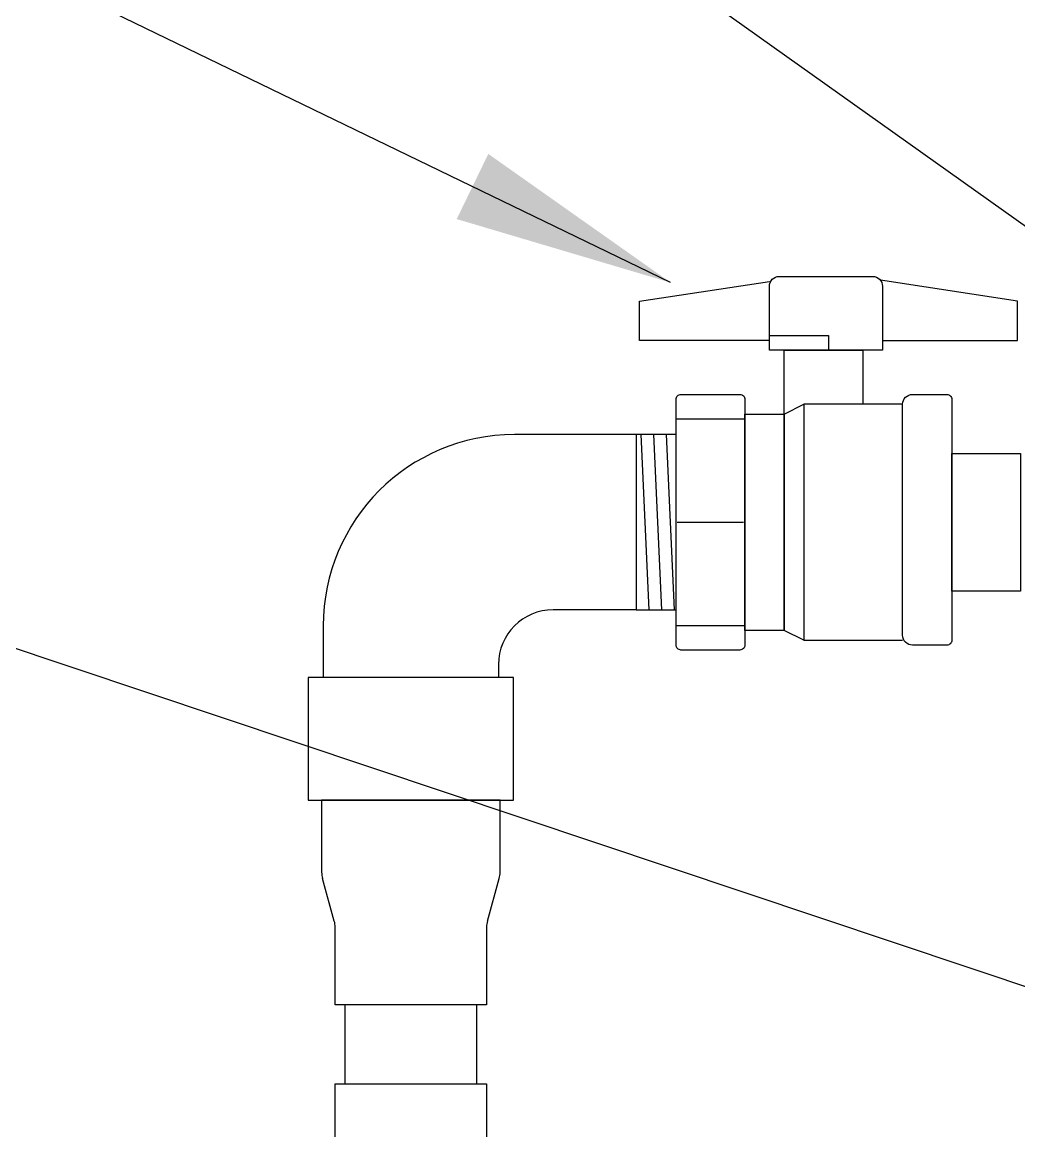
# Paper-space layout 'M&T INST' of a CAD drawing. Header units: inches. Extents: x 0.2 to 34.4, y 0.5 to 23.
# Drawn here: x 14.744 to 15.451, y 4.919 to 5.706 of the extents above; entities that cross this region are included whole.
import ezdxf

# ---------------------------------------------------------------- set-up
doc = ezdxf.new("R2010")
doc.units = ezdxf.units.IN
doc.header["$MEASUREMENT"] = 0
for name, color, linetype in [('D_DT2', 7, 'Continuous'), ('D_DTTXT', 7, 'Continuous'), ('Title Block', 7, 'Continuous')]:
    doc.layers.add(name, color=color, linetype=linetype)
doc.styles.get("Standard").update_dxf_attribs({"font": 'arial.ttf'})
doc.dimstyles.get("Standard").update_dxf_attribs({"dimtxt": 4, "dimasz": 6, "dimexe": 0.18, "dimexo": 0.0625, "dimgap": 0.09, "dimtad": 0, "dimtih": 1, "dimtoh": 1, "dimdec": 4, "dimzin": 0, "dimdsep": 46, "dimlunit": 4, "dimtxsty": 'Standard', "dimcen": 0.09, "dimadec": 0, "dimazin": 0, "dimtfac": 1, "dimtdec": 4, "dimtofl": 0, "dimtmove": 0, "dimatfit": 3, "dimfxl": 1, "dimtolj": 1, "dimtzin": 0, "dimarcsym": 0})

# ---------------------------------------------------------------- blocks, each defined once
blk = doc.blocks.new('MULTI MANIFOLD')
at = {"color": 2}
for p, q in [((-4.27433, -2.6948), (-4.27433, -2.8287)), ((-4.21822, -2.6948), (-4.27433, -2.6948)), ((-4.34685, -2.70317), (-4.3078, -2.70317)), ((-4.34616, -2.76175), (-4.3085, -2.76175)), ((-4.34685, -2.82033), (-4.3078, -2.82033)), ((-4.27433, -2.8287), (-4.21822, -2.8287))]:
    blk.add_line(p, q, dxfattribs=at)
for points in [[(-4.29385, -2.66412), (-4.29385, -2.62785, -0.414214), (-4.28827, -2.62227), (-4.23527, -2.62227, -0.414214), (-4.2297, -2.62785), (-4.2297, -2.66412)], [(-4.34685, -2.83149), (-4.34685, -2.69201, -0.414214), (-4.34406, -2.68922), (-4.31059, -2.68922, -0.414214), (-4.3078, -2.69201), (-4.3078, -2.83149, -0.414214), (-4.31059, -2.83427), (-4.34406, -2.83427, -0.414214)], [(-4.21822, -2.82591), (-4.21822, -2.6948, -0.414214), (-4.21265, -2.68922), (-4.19312, -2.68922, -0.414214), (-4.19033, -2.69201), (-4.19033, -2.8287, -0.414214), (-4.19312, -2.83149), (-4.21265, -2.83149, -0.414214)]]:
    blk.add_lwpolyline(points, format="xyb", close=True, dxfattribs=at)
for points in [[(-4.29385, -2.65854), (-4.36763, -2.65854), (-4.36763, -2.63622), (-4.29385, -2.62506)], [(-4.2297, -2.65854), (-4.15312, -2.65854), (-4.15312, -2.63622), (-4.23084, -2.62447)], [(-4.29385, -2.65575), (-4.26038, -2.65575), (-4.26038, -2.66412)], [(-4.28548, -2.70038), (-4.28548, -2.66412), (-4.24085, -2.66412), (-4.24085, -2.6948)], [(-4.27433, -2.8287), (-4.28548, -2.82312), (-4.28548, -2.70038), (-4.27433, -2.6948)]]:
    blk.add_lwpolyline(points, dxfattribs=at)
for points in [[(-4.3078, -2.82312), (-4.3078, -2.70038), (-4.28548, -2.70038), (-4.28548, -2.82312)], [(-4.19033, -2.8008), (-4.19033, -2.7227), (-4.15128, -2.7227), (-4.15128, -2.8008)]]:
    blk.add_lwpolyline(points, close=True, dxfattribs=at)
at = {"layer": 'D_DT2', "color": 7}
for p, q in [((-4.36951, -2.71202), (-4.43856, -2.71202)), ((-4.36951, -2.81147), (-4.4166, -2.81147)), ((-4.5471, -2.82057), (-4.5471, -2.84992)), ((-4.44765, -2.84253), (-4.44765, -2.84992)), ((-4.44672, -2.91948), (-4.54803, -2.91948)), ((-4.54803, -2.91948), (-4.54803, -2.96042)), ((-4.44672, -2.96042), (-4.44672, -2.91948))]:
    blk.add_line(p, q, dxfattribs=at)
at = {"layer": 'D_DT2', "ltscale": 12}
for p, q in [((-4.36684, -2.71202), (-4.36228, -2.81147)), ((-4.35963, -2.71202), (-4.35507, -2.81147)), ((-4.35242, -2.71202), (-4.34786, -2.81147)), ((-4.44793, -2.91948), (-4.54683, -2.91948)), ((-4.54084, -2.98806), (-4.54755, -2.96393)), ((-4.45391, -2.98806), (-4.4472, -2.96393)), ((-4.54036, -3.03561), (-4.54036, -2.99157)), ((-4.45439, -2.99157), (-4.45439, -3.03561)), ((-4.45439, -3.03561), (-4.54036, -3.03561))]:
    blk.add_line(p, q, dxfattribs=at)
for points in [[(-4.34685, -2.71202), (-4.36951, -2.71202), (-4.36951, -2.81147), (-4.34685, -2.81147)], [(-4.53488, -3.08044), (-4.45988, -3.08044), (-4.45988, -3.03561), (-4.53488, -3.03561)], [(-4.54036, -3.08044), (-4.45439, -3.08044), (-4.45439, -3.13365), (-4.54036, -3.13365)]]:
    blk.add_lwpolyline(points, close=True, dxfattribs=at)
at = {"layer": 'D_DT2', "color": 7}
blk.add_lwpolyline([(-4.55565, -2.91948), (-4.4391, -2.91948), (-4.4391, -2.84992), (-4.55565, -2.84992)], close=True, dxfattribs=at)
for centre, radius in [((-4.43856, -2.82057), 0.10855), ((-4.4166, -2.84253), 0.03106)]:
    blk.add_arc(centre, radius, 90, 180, dxfattribs=at)
at = {"layer": 'D_DT2'}
for centre, start, end in [((-4.53494, -2.96042), 180, 195.54981), ((-4.45981, -2.96042), 344.45019, 0)]:
    blk.add_arc(centre, 0.01309, start, end, dxfattribs=at)
at = {"layer": 'D_DT2', "ltscale": 12}
for centre, start, end in [((-4.55345, -2.99157), 0, 15.54981), ((-4.4413, -2.99157), 164.45019, 180)]:
    blk.add_arc(centre, 0.01309, start, end, dxfattribs=at)
at = {"layer": 'D_DTTXT'}
for points in [[(-3.93479, -2.52212), (-5.8739, -1.09066)], [(-3.93202, -2.74817), (-5.4322, -1.67947)], [(-4.34992, -2.62576), (-5.4322, -2.10096)], [(-3.65321, -3.19115), (-5.35994, -2.61998), (-5.45487, -2.61998)]]:
    blk.add_leader(points, dimstyle='Standard', override={"dimasz": 0.125}, dxfattribs=at)

psp = doc.layouts.new('M&T INST')

# ---------------------------------------------------------------- block references
at = {"layer": 'Title Block', "xscale": 1.25, "yscale": 1.25, "zscale": 1.25}
psp.add_blockref('MULTI MANIFOLD', (20.64123, 8.80328), dxfattribs=at)

doc.saveas('drawing.dxf')
